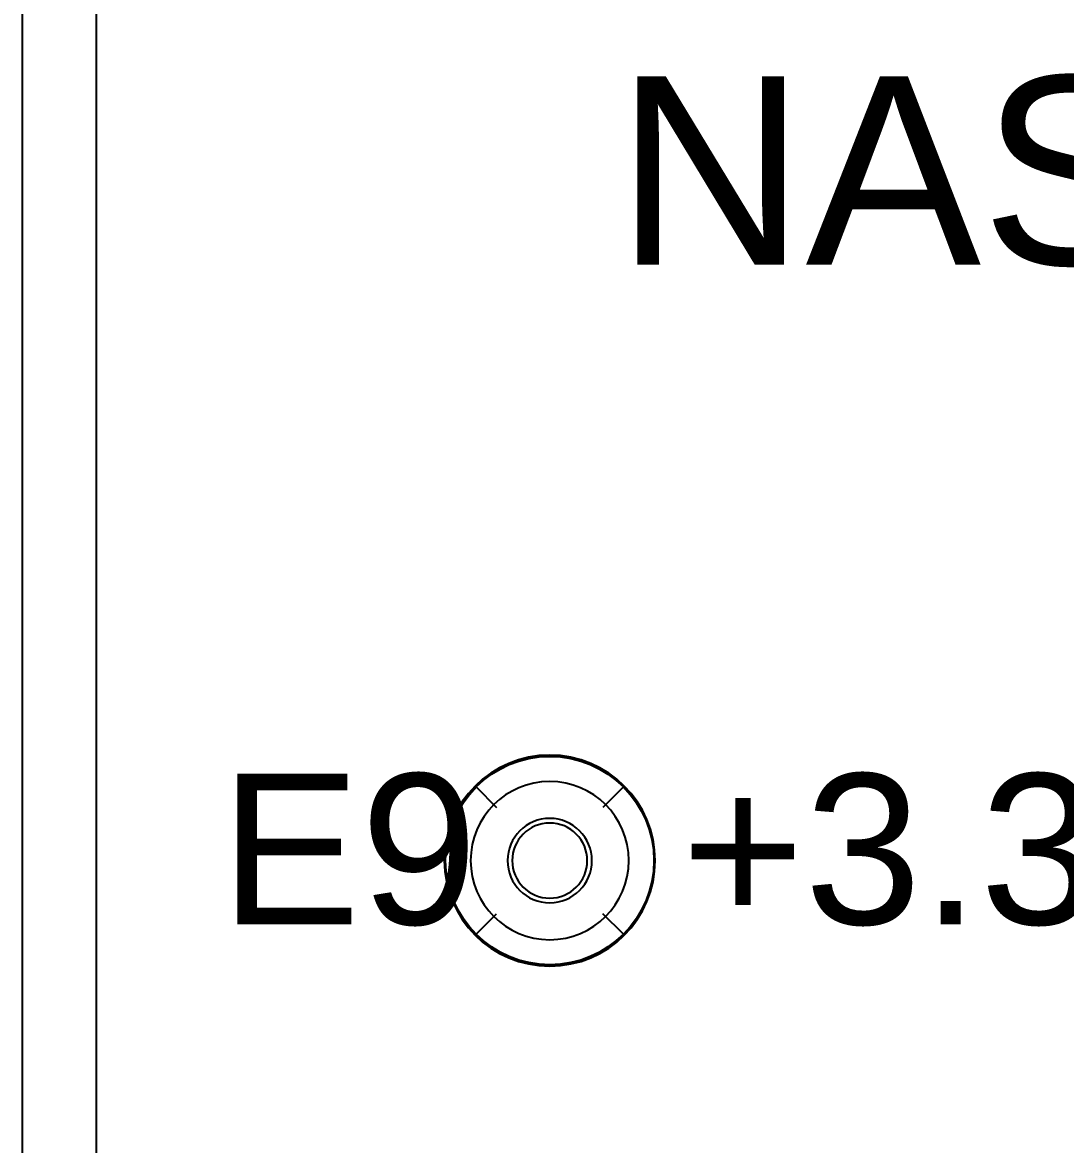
# Model space of a CAD drawing. Header units: inches. Extents: x -0.63 to 3.45, y 0 to 2.67.
# Drawn here: x 0 to 0.3957, y 1.4173 to 1.8428 of the extents above; entities that cross this region are included whole.
import ezdxf

# ---------------------------------------------------------------- set-up
doc = ezdxf.new("R2010")
doc.units = ezdxf.units.IN
doc.header["$MEASUREMENT"] = 0
for name, color, linetype in [('BOARD_OUTLINE', 7, 'Continuous'), ('Bottom', 7, 'Continuous'), ('L2_GND', 7, 'Continuous'), ('L5_GND', 7, 'Continuous'), ('Layer_20', 7, 'Continuous'), ('LAYNR4', 7, 'Continuous'), ('LAYNR5', 7, 'Continuous'), ('PADLAYER_BOT', 7, 'Continuous'), ('PADLAYER_INNER', 7, 'Continuous'), ('PADLAYER_TOP', 7, 'Continuous'), ('SILKSCREEN_TEXT_TOP', 7, 'Continuous'), ('TOOL_TOP', 7, 'Continuous')]:
    doc.layers.add(name, color=color, linetype=linetype)

# ---------------------------------------------------------------- blocks, each defined once
blk = doc.blocks.new('SE1')
at = {"layer": 'BOARD_OUTLINE', "color": 7, "linetype": 'Continuous'}
blk.add_line((0, 0), (0, 2.25), dxfattribs=at)
blk = doc.blocks.new('SE')
at = {"layer": 'BOARD_OUTLINE'}
blk.add_blockref('SE1', (0, 0), dxfattribs=at)
blk = doc.blocks.new('SE709')
at = {"layer": 'L2_GND', "color": 7, "linetype": 'Continuous'}
blk.add_line((0.028, 2.219), (0.028, 0.031), dxfattribs=at)
blk = doc.blocks.new('SE708')
at = {"layer": 'L2_GND'}
blk.add_blockref('SE709', (0, 0), dxfattribs=at)
blk = doc.blocks.new('SE1243')
at = {"layer": 'LAYNR4', "color": 7, "linetype": 'Continuous'}
blk.add_line((0.028, 2.219), (0.028, 0.031), dxfattribs=at)
blk = doc.blocks.new('SE1242')
at = {"layer": 'LAYNR4'}
blk.add_blockref('SE1243', (0, 0), dxfattribs=at)
blk = doc.blocks.new('SE1353')
at = {"layer": 'L5_GND', "color": 7, "linetype": 'Continuous'}
blk.add_line((0.028, 2.219), (0.028, 0.031), dxfattribs=at)
blk = doc.blocks.new('SE1352')
at = {"layer": 'L5_GND'}
blk.add_blockref('SE1353', (0, 0), dxfattribs=at)
blk = doc.blocks.new('SE1887')
at = {"layer": 'LAYNR5', "color": 7, "linetype": 'Continuous'}
blk.add_line((0.028, 2.219), (0.028, 1.264), dxfattribs=at)
blk = doc.blocks.new('SE1886')
at = {"layer": 'LAYNR5'}
blk.add_blockref('SE1887', (0, 0), dxfattribs=at)
blk = doc.blocks.new('SE1969')
at = {"layer": 'LAYNR5', "color": 7, "linetype": 'Continuous'}
blk.add_line((0.22793, 1.55293), (0.22015, 1.54515), dxfattribs=at)
blk = doc.blocks.new('SE1968')
at = {"layer": 'LAYNR5'}
blk.add_blockref('SE1969', (0, 0), dxfattribs=at)
blk = doc.blocks.new('SE1971')
at = {"layer": 'LAYNR5', "color": 7, "linetype": 'Continuous'}
blk.add_line((0.17207, 1.55293), (0.17985, 1.54515), dxfattribs=at)
blk = doc.blocks.new('SE1970')
at = {"layer": 'LAYNR5'}
blk.add_blockref('SE1971', (0, 0), dxfattribs=at)
blk = doc.blocks.new('SE1973')
at = {"layer": 'LAYNR5', "color": 7, "linetype": 'Continuous'}
blk.add_line((0.17207, 1.49707), (0.17985, 1.50485), dxfattribs=at)
blk = doc.blocks.new('SE1972')
at = {"layer": 'LAYNR5'}
blk.add_blockref('SE1973', (0, 0), dxfattribs=at)
blk = doc.blocks.new('SE1975')
at = {"layer": 'LAYNR5', "color": 7, "linetype": 'Continuous'}
blk.add_line((0.22793, 1.49707), (0.22015, 1.50485), dxfattribs=at)
blk = doc.blocks.new('SE1974')
at = {"layer": 'LAYNR5'}
blk.add_blockref('SE1975', (0, 0), dxfattribs=at)
blk = doc.blocks.new('SE2111')
at = {"layer": 'Bottom', "color": 7, "linetype": 'Continuous'}
blk.add_line((0.028, 2.219), (0.028, 0.031), dxfattribs=at)
blk = doc.blocks.new('SE2110')
at = {"layer": 'Bottom'}
blk.add_blockref('SE2111', (0, 0), dxfattribs=at)
blk = doc.blocks.new('SE3441')
at = {"layer": 'SILKSCREEN_TEXT_TOP', "color": 7, "linetype": 'Continuous'}
for start, end in [(0, 180), (180, 0)]:
    blk.add_arc((0.2, 1.525), 0.04, start, end, dxfattribs=at)
blk = doc.blocks.new('SE3440')
at = {"layer": 'SILKSCREEN_TEXT_TOP'}
blk.add_blockref('SE3441', (0, 0), dxfattribs=at)
blk = doc.blocks.new('SE3443')
at = {"layer": 'Layer_20', "color": 7, "linetype": 'Continuous'}
for start, end in [(0, 180), (180, 0)]:
    blk.add_arc((0.2, 1.525), 0.03, start, end, dxfattribs=at)
blk = doc.blocks.new('SE3442')
at = {"layer": 'Layer_20'}
blk.add_blockref('SE3443', (0, 0), dxfattribs=at)
blk = doc.blocks.new('SE3445')
at = {"layer": 'PADLAYER_TOP', "color": 7, "linetype": 'Continuous'}
for start, end in [(0, 180), (180, 0)]:
    blk.add_arc((0.2, 1.525), 0.01425, start, end, dxfattribs=at)
blk = doc.blocks.new('SE3444')
at = {"layer": 'PADLAYER_TOP'}
blk.add_blockref('SE3445', (0, 0), dxfattribs=at)
blk = doc.blocks.new('SE3447')
at = {"layer": 'PADLAYER_INNER', "color": 7, "linetype": 'Continuous'}
for start, end in [(0, 180), (180, 0)]:
    blk.add_arc((0.2, 1.525), 0.01425, start, end, dxfattribs=at)
blk = doc.blocks.new('SE3446')
at = {"layer": 'PADLAYER_INNER'}
blk.add_blockref('SE3447', (0, 0), dxfattribs=at)
blk = doc.blocks.new('SE3449')
at = {"layer": 'PADLAYER_BOT', "color": 7, "linetype": 'Continuous'}
for start, end in [(0, 180), (180, 0)]:
    blk.add_arc((0.2, 1.525), 0.01425, start, end, dxfattribs=at)
blk = doc.blocks.new('SE3448')
at = {"layer": 'PADLAYER_BOT'}
blk.add_blockref('SE3449', (0, 0), dxfattribs=at)
blk = doc.blocks.new('SE3451')
at = {"layer": 'TOOL_TOP', "color": 7, "linetype": 'Continuous'}
for start, end in [(0, 180), (180, 0)]:
    blk.add_arc((0.2, 1.525), 0.016, start, end, dxfattribs=at)
blk = doc.blocks.new('SE3450')
at = {"layer": 'TOOL_TOP'}
blk.add_blockref('SE3451', (0, 0), dxfattribs=at)

msp = doc.modelspace()

# ---------------------------------------------------------------- linework, layer by layer
at = {"layer": 'Bottom', "color": 7, "linetype": 'Continuous'}
msp.add_circle((0.2, 1.525), 0.0395, dxfattribs=at)
at = {"layer": 'L2_GND', "color": 7, "linetype": 'Continuous'}
msp.add_circle((0.2, 1.525), 0.0395, dxfattribs=at)
at = {"layer": 'L5_GND', "color": 7, "linetype": 'Continuous'}
msp.add_circle((0.2, 1.525), 0.0395, dxfattribs=at)
at = {"layer": 'LAYNR4', "color": 7, "linetype": 'Continuous'}
msp.add_circle((0.2, 1.525), 0.0395, dxfattribs=at)
at = {"layer": 'LAYNR5', "color": 7, "linetype": 'Continuous'}
msp.add_circle((0.2, 1.525), 0.0395, dxfattribs=at)

# ---------------------------------------------------------------- block references
for name in ['SE', 'SE708', 'SE1242', 'SE1352', 'SE1886', 'SE2110', 'SE3440', 'SE3442', 'SE1970', 'SE1968', 'SE3450', 'SE3444', 'SE3446', 'SE3448', 'SE1972', 'SE1974']:
    msp.add_blockref(name, (0, 0))

# ---------------------------------------------------------------- texts
at = {"layer": 'SILKSCREEN_TEXT_TOP', "attachment_point": 7}
for s, insert, char_height, width in [('{\\fArial|b0||i0||c0|p34;\\C7;\\H7.1429e-002;\\W1.;NASA/GSFC}', (0.225, 1.75), 0.071429, 0.5760908), ('{\\fArial|b0||i0||c0|p34;\\C7;\\H5.7143e-002;\\W1.;E9}', (0.075, 1.5), 0.057143, 0.0981373), ('{\\fArial|b0||i0||c0|p34;\\C7;\\H5.7143e-002;\\W1.;+3.3V}', (0.25, 1.5), 0.057143, 0.211181)]:
    msp.add_mtext(s, dxfattribs=dict(at, insert=insert, char_height=char_height, width=width))

doc.saveas('drawing.dxf')
